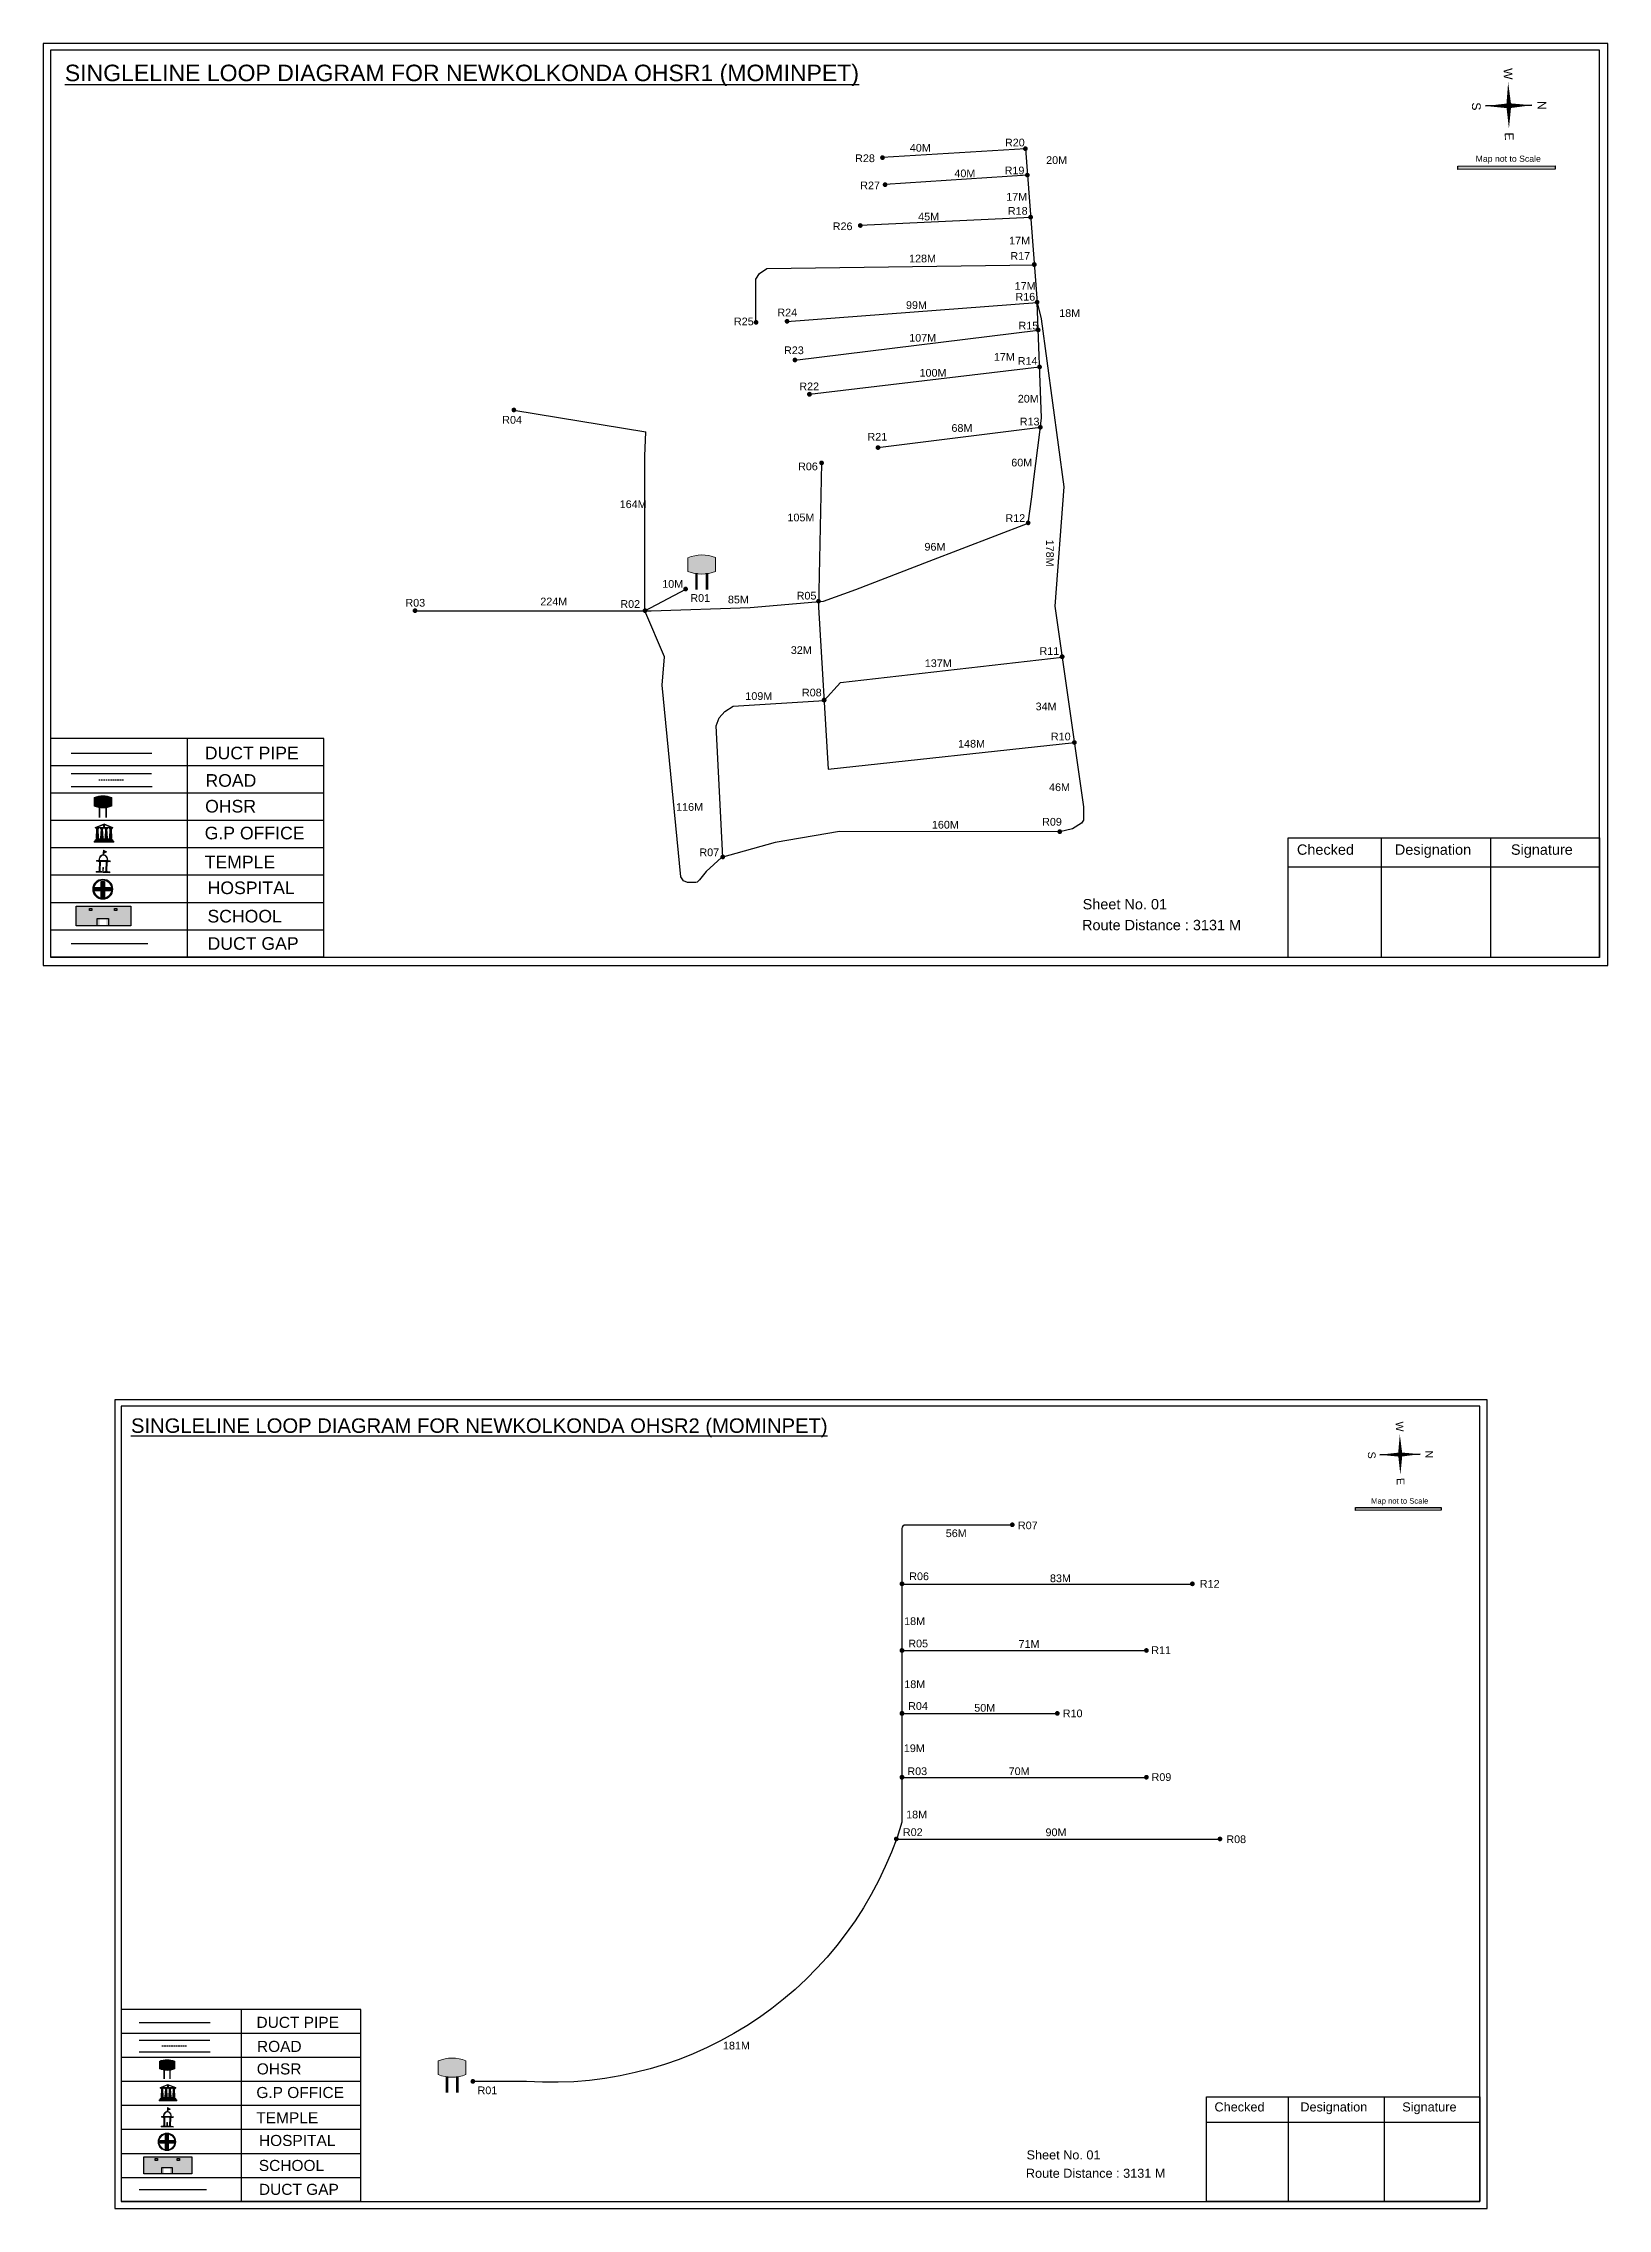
# Model space of a CAD drawing. Header units: inches. Extents: x 936 to 9757, y 449 to 1853.
# Drawn here: x 1974 to 2989, y 449 to 1853 of the extents above; entities that cross this region are included whole.
import ezdxf

# ---------------------------------------------------------------- set-up
doc = ezdxf.new("R2010")
doc.units = ezdxf.units.IN
doc.header["$MEASUREMENT"] = 0
doc.linetypes.add('DASHEDX2', pattern=[1.5, 1, -0.5])
for name, color, linetype in [('LANDMARK', 7, 'Continuous'), ('OHT', 7, 'Continuous'), ('pipe', 5, 'Continuous')]:
    doc.layers.add(name, color=color, linetype=linetype)
doc.styles.get("Standard").update_dxf_attribs({"font": 'arial.ttf'})

# ---------------------------------------------------------------- blocks, each defined once
blk = doc.blocks.new('OHT')
at = {"linetype": 'Continuous', "lineweight": 0, "true_color": 0x0ffffc}
blk.add_hatch(color=4, dxfattribs=at).paths.add_polyline_path([(0.012, 1), (0, 1, 0.101323), (-0.4, 0.916), (-0.4, 0.525, 0.194075), (0.399, 0.521), (0.399, 0.921, 0.097877)])
at = {"color": 4, "linetype": 'Continuous', "lineweight": 0, "true_color": 0x0ffffc, "flags": 128}
for points in [[(-0.4, 0.525), (-0.4, 0.916)], [(0.399, 0.521), (0.399, 0.921)]]:
    blk.add_lwpolyline(points, dxfattribs=at)
at = {"color": 4, "linetype": 'Continuous', "lineweight": 0, "true_color": 0x0ffffc, "const_width": 0.075, "flags": 128}
for points in [[(-0.15, 0), (-0.15, 0.475)], [(0.15, 0), (0.15, 0.473)]]:
    blk.add_lwpolyline(points, dxfattribs=at)
at = {"color": 4, "linetype": 'Continuous', "lineweight": 0, "true_color": 0x0ffffc}
for centre, radius, start, end in [((0.006, -0.019), 1.019, 67.31091, 113.47108), ((0.004, 1.513), 1.068, 247.76824, 291.70073)]:
    blk.add_arc(centre, radius, start, end, dxfattribs=at)
blk = doc.blocks.new('Government_Office')
at = {"linetype": 'Continuous', "lineweight": 0, "true_color": 0xff0000}
for points in [[(-0.5, 0.05), (0.5, 0.05), (0.5, 0), (-0.5, 0)], [(-0.45, 0.08), (-0.45, 0.12), (0.45, 0.12), (0.45, 0.08)], [(-0.4, 0.14), (-0.4, 0.18), (0.4, 0.18), (0.4, 0.14)]]:
    blk.add_hatch(color=1, dxfattribs=at).paths.add_polyline_path(points)
h = blk.add_hatch(color=1, dxfattribs=at)
h.paths.add_polyline_path([(0.44, 0.72), (0.45, 0.75), (0, 0.93), (-0.45, 0.75), (-0.44, 0.72)])
h.paths.add_polyline_path([(0.36, 0.75), (-0.36, 0.75), (0, 0.9)], flags=16)
h.paths.add_polyline_path([(0, 0.78, -1), (0, 0.87, -1)], flags=0)
h = blk.add_hatch(color=1, dxfattribs=at)
edge = h.paths.add_edge_path()
edge.add_line((-0.27, 0.2), (-0.3, 0.68))
edge.add_line((-0.3, 0.68), (-0.29, 0.68))
edge.add_arc((-0.28, 0.69), 0.0176, 225.304, 441.5659)
edge.add_line((-0.28, 0.7), (-0.39, 0.7))
edge.add_arc((-0.39, 0.69), 0.0176, 98.4341, 314.696)
edge.add_line((-0.38, 0.68), (-0.37, 0.68))
edge.add_line((-0.37, 0.68), (-0.4, 0.2))
edge.add_line((-0.4, 0.2), (-0.27, 0.2))
h = blk.add_hatch(color=1, dxfattribs=at)
edge = h.paths.add_edge_path()
edge.add_line((-0.05, 0.2), (-0.07, 0.68))
edge.add_line((-0.07, 0.68), (-0.07, 0.68))
edge.add_arc((-0.05, 0.69), 0.0176, 225.304, 441.5659)
edge.add_line((-0.05, 0.7), (-0.17, 0.7))
edge.add_arc((-0.17, 0.69), 0.0176, 98.4341, 314.696)
edge.add_line((-0.16, 0.68), (-0.15, 0.68))
edge.add_line((-0.15, 0.68), (-0.18, 0.2))
edge.add_line((-0.18, 0.2), (-0.05, 0.2))
h = blk.add_hatch(color=1, dxfattribs=at)
edge = h.paths.add_edge_path()
edge.add_arc((0, 0.83), 0.0467, 90, 270)
edge.add_arc((0, 0.83), 0.0467, 270, 450)
h = blk.add_hatch(color=1, dxfattribs=at)
edge = h.paths.add_edge_path()
edge.add_line((0.18, 0.2), (0.15, 0.68))
edge.add_line((0.15, 0.68), (0.16, 0.68))
edge.add_arc((0.17, 0.69), 0.0176, 225.304, 441.5659)
edge.add_line((0.17, 0.7), (0.05, 0.7))
edge.add_arc((0.05, 0.69), 0.0176, 98.4341, 314.696)
edge.add_line((0.07, 0.68), (0.07, 0.68))
edge.add_line((0.07, 0.68), (0.05, 0.2))
edge.add_line((0.05, 0.2), (0.18, 0.2))
h = blk.add_hatch(color=1, dxfattribs=at)
edge = h.paths.add_edge_path()
edge.add_line((0.4, 0.2), (0.37, 0.68))
edge.add_line((0.37, 0.68), (0.38, 0.68))
edge.add_arc((0.39, 0.69), 0.0176, 225.304, 441.5659)
edge.add_line((0.4, 0.7), (0.28, 0.7))
edge.add_arc((0.28, 0.69), 0.0176, 98.4341, 314.696)
edge.add_line((0.29, 0.68), (0.3, 0.68))
edge.add_line((0.3, 0.68), (0.27, 0.2))
edge.add_line((0.27, 0.2), (0.4, 0.2))
at = {"color": 1, "linetype": 'Continuous', "lineweight": 0, "true_color": 0xff0000, "flags": 128}
for points in [[(-0.5, 0.05), (0.5, 0.05), (0.5, 0), (-0.5, 0)], [(-0.45, 0.75), (-0.44, 0.72), (0.44, 0.72), (0.45, 0.75), (0, 0.93)], [(-0.45, 0.08), (-0.45, 0.12), (0.45, 0.12), (0.45, 0.08)], [(-0.4, 0.14), (-0.4, 0.18), (0.4, 0.18), (0.4, 0.14)], [(-0.36, 0.75), (0.36, 0.75), (0, 0.9)]]:
    blk.add_lwpolyline(points, close=True, dxfattribs=at)
for points in [[(-0.27, 0.2), (-0.3, 0.68), (-0.29, 0.68, 1.379694), (-0.28, 0.7), (-0.39, 0.7, 1.379694), (-0.38, 0.68), (-0.37, 0.68), (-0.4, 0.2)], [(-0.05, 0.2), (-0.07, 0.68), (-0.07, 0.68, 1.379694), (-0.05, 0.7), (-0.17, 0.7, 1.379694), (-0.16, 0.68), (-0.15, 0.68), (-0.18, 0.2)], [(0, 0.87, 1), (0, 0.78, 1)], [(0.18, 0.2), (0.15, 0.68), (0.16, 0.68, 1.379694), (0.17, 0.7), (0.05, 0.7, 1.379694), (0.07, 0.68), (0.07, 0.68), (0.05, 0.2)], [(0.4, 0.2), (0.37, 0.68), (0.38, 0.68, 1.379694), (0.4, 0.7), (0.28, 0.7, 1.379694), (0.29, 0.68), (0.3, 0.68), (0.27, 0.2)]]:
    blk.add_lwpolyline(points, format="xyb", close=True, dxfattribs=at)
blk = doc.blocks.new('Temple')
at = {"linetype": 'Continuous', "lineweight": 0, "true_color": 0xe66000}
blk.add_hatch(color=32, dxfattribs=at).paths.add_polyline_path([(-0.006, 1), (0.147, 0.931), (0, 0.85)])
at = {"linetype": 'Continuous', "lineweight": 0, "true_color": 0xff0000}
h = blk.add_hatch(color=1, dxfattribs=at)
edge = h.paths.add_edge_path()
edge.add_line((0.175, 0.49), (0.225, 0.49))
edge.add_line((0.225, 0.49), (0.225, 0.497))
edge.add_line((0.225, 0.497), (0.307, 0.497))
edge.add_line((0.307, 0.497), (0.307, 0.533))
edge.add_line((0.307, 0.533), (0.257, 0.533))
edge.add_line((0.257, 0.533), (0.257, 0.54))
edge.add_line((0.257, 0.54), (0.2, 0.54))
edge.add_spline(control_points=[(0.2, 0.54), (0.2, 0.589), (0.19, 0.638), (0.142, 0.743), (0.092, 0.79), (0.027, 0.805), (0.02, 0.806), (0.012, 0.806)], knot_values=[4.712389, 4.712389, 4.712389, 4.712389, 5.278166, 5.278166, 6.117402, 6.117402, 6.223801, 6.223801, 6.223801, 6.223801], degree=3, periodic=0)
edge.add_line((0.012, 0.806), (0.012, 0.79))
edge.add_line((0.012, 0.79), (-0.012, 0.79))
edge.add_line((-0.012, 0.79), (-0.012, 0.806))
edge.add_spline(control_points=[(-0.012, 0.806), (-0.055, 0.802), (-0.096, 0.781), (-0.171, 0.699), (-0.197, 0.628), (-0.2, 0.55), (-0.2, 0.545), (-0.2, 0.54)], knot_values=[6.343965, 6.343965, 6.343965, 6.343965, 6.956638, 6.956638, 7.795874, 7.795874, 7.853982, 7.853982, 7.853982, 7.853982], degree=3, periodic=0)
edge.add_line((-0.2, 0.54), (-0.257, 0.54))
edge.add_line((-0.257, 0.54), (-0.257, 0.533))
edge.add_line((-0.257, 0.533), (-0.307, 0.533))
edge.add_line((-0.307, 0.533), (-0.307, 0.497))
edge.add_line((-0.307, 0.497), (-0.225, 0.497))
edge.add_line((-0.225, 0.497), (-0.225, 0.49))
edge.add_line((-0.225, 0.49), (-0.175, 0.49))
edge.add_line((-0.175, 0.49), (-0.175, 0.07))
edge.add_arc((-0.205, 0.07), 0.03, -90, 0, ccw=False)
edge.add_line((-0.205, 0.04), (-0.257, 0.04))
edge.add_line((-0.257, 0.04), (-0.257, 0.033))
edge.add_line((-0.257, 0.033), (-0.307, 0.033))
edge.add_line((-0.307, 0.033), (-0.307, 0))
edge.add_line((-0.307, 0), (0.307, 0))
edge.add_line((0.307, 0), (0.307, 0.033))
edge.add_line((0.307, 0.033), (0.257, 0.033))
edge.add_line((0.257, 0.033), (0.257, 0.04))
edge.add_line((0.257, 0.04), (0.205, 0.04))
edge.add_arc((0.205, 0.07), 0.03, 180, 270, ccw=False)
edge.add_line((0.175, 0.07), (0.175, 0.49))
h.paths.add_polyline_path([(0.125, 0.07, -0.414214), (0.095, 0.04), (0.05, 0.04), (0.05, 0.033), (-0.05, 0.033), (-0.05, 0.04), (-0.095, 0.04, -0.414214), (-0.125, 0.07), (-0.125, 0.497), (0.125, 0.497)], flags=16)
edge = h.paths.add_edge_path(flags=16)
edge.add_ellipse((0, 0.54), major_axis=(0, 0.242), ratio=0.722808, start_angle=270, end_angle=450, ccw=False)
edge.add_line((0.175, 0.54), (-0.175, 0.54))
h.paths.add_polyline_path([(0.012, 0.23), (0.012, 0.07), (-0.012, 0.07), (-0.012, 0.23)], flags=0)
h = blk.add_hatch(color=1, dxfattribs=at)
edge = h.paths.add_edge_path()
edge.add_line((0.012, 0.857), (0, 0.85))
edge.add_line((0, 0.85), (-0.003, 0.925))
edge.add_line((-0.003, 0.925), (-0.012, 0.925))
edge.add_line((-0.012, 0.925), (-0.012, 0.806))
edge.add_spline(control_points=[(-0.012, 0.806), (-0.004, 0.807), (0.004, 0.807), (0.012, 0.806)], knot_values=[6.223801, 6.223801, 6.223801, 6.223801, 6.343965, 6.343965, 6.343965, 6.343965], degree=3, periodic=0)
edge.add_line((0.012, 0.806), (0.012, 0.857))
h = blk.add_hatch(color=1, dxfattribs=at)
edge = h.paths.add_edge_path()
edge.add_line((0.012, 0.79), (0.012, 0.806))
edge.add_spline(control_points=[(0.012, 0.806), (0.004, 0.807), (-0.004, 0.807), (-0.012, 0.806)], knot_values=[6.223801, 6.223801, 6.223801, 6.223801, 6.343965, 6.343965, 6.343965, 6.343965], degree=3, periodic=0)
edge.add_line((-0.012, 0.806), (-0.012, 0.79))
edge.add_line((-0.012, 0.79), (0.012, 0.79))
at = {"color": 32, "linetype": 'Continuous', "lineweight": 0, "true_color": 0xe66000, "flags": 128}
blk.add_lwpolyline([(-0.006, 1), (0.147, 0.931), (0, 0.85), (-0.006, 1)], dxfattribs=at)
at = {"color": 1, "linetype": 'Continuous', "lineweight": 0, "true_color": 0xff0000, "flags": 128}
blk.add_lwpolyline([(0.2, 0.54), (0.257, 0.54), (0.257, 0.533), (0.307, 0.533), (0.307, 0.497), (0.225, 0.497), (0.225, 0.49), (0.175, 0.49), (0.175, 0.07, 0.414214), (0.205, 0.04), (0.257, 0.04), (0.257, 0.033), (0.307, 0.033), (0.307, 0), (-0.307, 0), (-0.307, 0.033), (-0.257, 0.033), (-0.257, 0.04), (-0.205, 0.04, 0.414214), (-0.175, 0.07), (-0.175, 0.49), (-0.225, 0.49), (-0.225, 0.497), (-0.307, 0.497), (-0.307, 0.533), (-0.257, 0.533), (-0.257, 0.54), (-0.2, 0.54)], format="xyb", dxfattribs=at)
blk.add_lwpolyline([(-0.175, 0.54), (0.175, 0.54)], dxfattribs=at)
blk.add_lwpolyline([(0.125, 0.497), (0.125, 0.07, -0.414214), (0.095, 0.04), (0.05, 0.04), (0.05, 0.033), (-0.05, 0.033), (-0.05, 0.04), (-0.095, 0.04, -0.414214), (-0.125, 0.07), (-0.125, 0.497)], format="xyb", close=True, dxfattribs=at)
for points in [[(0.012, 0.925), (-0.012, 0.925), (-0.012, 0.79), (0.012, 0.79)], [(0.012, 0.23), (-0.012, 0.23), (-0.012, 0.07), (0.012, 0.07)]]:
    blk.add_lwpolyline(points, close=True, dxfattribs=at)
at = {"color": 1, "linetype": 'Continuous', "lineweight": 0, "true_color": 0xff0000}
blk.add_ellipse((0, 0.54), major_axis=(0, 0.242), ratio=0.722808, start_param=4.712389, end_param=7.853982, dxfattribs=at)
blk.add_open_spline([(0.2, 0.54), (0.2, 0.589), (0.19, 0.638), (0.142, 0.743), (0.092, 0.79), (-0.023, 0.816), (-0.085, 0.794), (-0.171, 0.699), (-0.197, 0.628), (-0.2, 0.55), (-0.2, 0.545), (-0.2, 0.54)], degree=3, knots=[4.712389, 4.712389, 4.712389, 4.712389, 5.278166, 5.278166, 6.117402, 6.117402, 6.956638, 6.956638, 7.795874, 7.795874, 7.853982, 7.853982, 7.853982, 7.853982], dxfattribs=at)
blk = doc.blocks.new('*U10')
at = {"color": 0, "linetype": 'DASHEDX2', "transparency": 16777216}
blk.add_line((-8.2, 0), (8, 0), dxfattribs=at)
blk = doc.blocks.new('Hospital')
at = {"linetype": 'Continuous', "lineweight": 0, "true_color": 0x000000}
h = blk.add_hatch(color=18, dxfattribs=at)
h.paths.add_polyline_path([(-0.5, 0, 1), (0.5, 0, 1)])
h.paths.add_polyline_path([(0.45, 0, -1), (-0.45, 0, -1)], flags=16)
at = {"linetype": 'Continuous', "true_color": 0xff0000}
blk.add_hatch(color=1, dxfattribs=at).paths.add_polyline_path([(-0.39, 0.08), (-0.08, 0.08), (-0.08, 0.39), (0.08, 0.39), (0.08, 0.08), (0.39, 0.08), (0.39, -0.08), (0.08, -0.08), (0.08, -0.39), (-0.08, -0.39), (-0.08, -0.08), (-0.39, -0.08)])
at = {"color": 1, "linetype": 'Continuous', "true_color": 0xff0000, "flags": 128}
blk.add_lwpolyline([(-0.39, 0.08), (-0.08, 0.08), (-0.08, 0.39), (0.08, 0.39), (0.08, 0.08), (0.39, 0.08), (0.39, -0.08), (0.08, -0.08), (0.08, -0.39), (-0.08, -0.39), (-0.08, -0.08), (-0.39, -0.08)], close=True, dxfattribs=at)
at = {"color": 18, "linetype": 'Continuous', "lineweight": 0, "true_color": 0x000000}
for radius in [0.5, 0.446]:
    blk.add_circle((0, 0), radius, dxfattribs=at)
blk = doc.blocks.new('*U12')
at = {"color": 0, "linetype": 'DASHEDX2', "transparency": 16777216}
blk.add_line((-8.2, 0), (8, 0), dxfattribs=at)

msp = doc.modelspace()

# ---------------------------------------------------------------- hatches: boundary and pattern name
at = {"ltscale": 0.5}
h = msp.add_hatch(color=5, dxfattribs=at)
h.dxf.hatch_style = 1
h.paths.add_polyline_path([(2612.8, 1784.2, 1), (2609.7, 1784.2, 1)])
h = msp.add_hatch(color=5, dxfattribs=at)
h.dxf.hatch_style = 1
h.paths.add_polyline_path([(2520.1, 1778.4, 1), (2517, 1778.4, 1)])
at = {"true_color": 0x0093dd}
h = msp.add_hatch(color=142, dxfattribs=at)
h.dxf.hatch_style = 1
h.paths.add_polyline_path([(2891.7, 1772.9), (2891.7, 1770.8), (2954.9, 1770.9), (2954.9, 1773)])
at = {"ltscale": 0.5}
h = msp.add_hatch(color=5, dxfattribs=at)
h.dxf.hatch_style = 1
h.paths.add_polyline_path([(2521.8, 1760.9, 1), (2518.7, 1760.9, 1)])
h = msp.add_hatch(color=5, dxfattribs=at)
h.dxf.hatch_style = 1
h.paths.add_polyline_path([(2614.1, 1767.1, 1), (2611, 1767.1, 1)])
h = msp.add_hatch(color=5, dxfattribs=at)
h.dxf.hatch_style = 1
h.paths.add_polyline_path([(2616.2, 1739.8, 1), (2613.1, 1739.8, 1)])
h = msp.add_hatch(color=5, dxfattribs=at)
h.dxf.hatch_style = 1
h.paths.add_polyline_path([(2505.7, 1734.4, 1), (2502.6, 1734.4, 1)])
h = msp.add_hatch(color=5, dxfattribs=at)
h.dxf.hatch_style = 1
h.paths.add_polyline_path([(2618.6, 1709.1, 1), (2615.4, 1709.1, 1)])
h = msp.add_hatch(color=5, dxfattribs=at)
h.dxf.hatch_style = 1
h.paths.add_polyline_path([(2620.4, 1684.7, 1), (2617.3, 1684.7, 1)])
h = msp.add_hatch(color=5, dxfattribs=at)
h.dxf.hatch_style = 1
h.paths.add_polyline_path([(2438.1, 1671.6, 1), (2435, 1671.6, 1)])
h = msp.add_hatch(color=5, dxfattribs=at)
h.dxf.hatch_style = 1
h.paths.add_polyline_path([(2458.2, 1672.3, 1), (2455.1, 1672.3, 1)])
h = msp.add_hatch(color=5, dxfattribs=at)
h.dxf.hatch_style = 1
h.paths.add_polyline_path([(2621.1, 1666.7, 1), (2618, 1666.7, 1)])
h = msp.add_hatch(color=5, dxfattribs=at)
h.dxf.hatch_style = 1
h.paths.add_polyline_path([(2463.3, 1647.2, 1), (2460.2, 1647.2, 1)])
h = msp.add_hatch(color=5, dxfattribs=at)
h.dxf.hatch_style = 1
h.paths.add_polyline_path([(2622, 1642.7, 1), (2618.9, 1642.7, 1)])
h = msp.add_hatch(color=5, dxfattribs=at)
h.dxf.hatch_style = 1
h.paths.add_polyline_path([(2281, 1614.8, 1), (2277.9, 1614.8, 1)])
h = msp.add_hatch(color=5, dxfattribs=at)
h.dxf.hatch_style = 1
h.paths.add_polyline_path([(2472.8, 1625, 1), (2469.6, 1625, 1)])
h = msp.add_hatch(color=5, dxfattribs=at)
h.dxf.hatch_style = 1
h.paths.add_polyline_path([(2622.5, 1603.6, 1), (2619.4, 1603.6, 1)])
h = msp.add_hatch(color=5, dxfattribs=at)
h.dxf.hatch_style = 1
h.paths.add_polyline_path([(2517.2, 1590.4, 1), (2514.1, 1590.4, 1)])
h = msp.add_hatch(color=5, dxfattribs=at)
h.dxf.hatch_style = 1
h.paths.add_polyline_path([(2480.6, 1580.5, 1), (2477.5, 1580.5, 1)])
h = msp.add_hatch(color=5, dxfattribs=at)
h.dxf.hatch_style = 1
h.paths.add_polyline_path([(2614.6, 1541.6, 1), (2611.5, 1541.6, 1)])
h = msp.add_hatch(color=5, dxfattribs=at)
h.dxf.hatch_style = 1
h.paths.add_polyline_path([(2392.4, 1498.7, 1), (2389.3, 1498.7, 1)])
h = msp.add_hatch(color=5, dxfattribs=at)
h.dxf.hatch_style = 1
h.paths.add_polyline_path([(2478.6, 1490.8, 1), (2475.5, 1490.8, 1)])
h = msp.add_hatch(color=5, dxfattribs=at)
h.dxf.hatch_style = 1
h.paths.add_polyline_path([(2216.9, 1484.7, 1), (2213.8, 1484.7, 1)])
h = msp.add_hatch(color=5, dxfattribs=at)
h.dxf.hatch_style = 1
h.paths.add_polyline_path([(2366.1, 1484.7, 1), (2363, 1484.7, 1)])
h = msp.add_hatch(color=5, dxfattribs=at)
h.dxf.hatch_style = 1
h.paths.add_polyline_path([(2636.7, 1454.8, 1), (2633.5, 1454.8, 1)])
h = msp.add_hatch(color=5, dxfattribs=at)
h.dxf.hatch_style = 1
h.paths.add_polyline_path([(2482.3, 1426.7, 1), (2479.1, 1426.7, 1)])
h = msp.add_hatch(color=5, dxfattribs=at)
h.dxf.hatch_style = 1
h.paths.add_polyline_path([(2644.6, 1399.2, 1), (2641.5, 1399.2, 1)])
h = msp.add_hatch(color=5, dxfattribs=at)
h.dxf.hatch_style = 1
h.paths.add_polyline_path([(2635.1, 1341.4, 1), (2632, 1341.4, 1)])
h = msp.add_hatch(color=5, dxfattribs=at)
h.dxf.hatch_style = 1
h.paths.add_polyline_path([(2416.5, 1325, 1), (2413.4, 1325, 1)])
at = {"true_color": 0xc8c92d}
h = msp.add_hatch(color=52, dxfattribs=at)
h.dxf.hatch_style = 1
h.paths.add_polyline_path([(2002.7, 1293), (1995.6, 1293), (1995.6, 1280.4), (2002.7, 1280.4)])
h.paths.add_polyline_path([(2031, 1293), (2024, 1293), (2024, 1280.4), (2031, 1280.4)])
at = {"true_color": 0x293189}
h = msp.add_hatch(color=177, dxfattribs=at)
h.dxf.hatch_style = 1
h.paths.add_polyline_path([(2024, 1293), (2002.7, 1293), (2002.7, 1280.4), (2010.7, 1280.4), (2010.7, 1284.5), (2015.1, 1284.5), (2015.1, 1280.4), (2024, 1280.4)])
h.paths.add_polyline_path([(2005.7, 1290.2), (2004.1, 1290.2), (2004.1, 1291.6), (2005.7, 1291.6)], flags=16)
h.paths.add_polyline_path([(2020.4, 1290.2), (2020.4, 1291.6), (2022, 1291.6), (2022, 1290.2)], flags=16)
at = {"true_color": 0x0093dd}
h = msp.add_hatch(color=142, dxfattribs=at)
h.dxf.hatch_style = 1
h.paths.add_polyline_path([(2825.4, 903.2), (2825.4, 901.3), (2880.9, 901.5), (2880.9, 903.3)])
at = {"ltscale": 0.5}
h = msp.add_hatch(color=5, dxfattribs=at)
h.dxf.hatch_style = 1
h.paths.add_polyline_path([(2604.3, 892, 1), (2601.2, 892, 1)])
h = msp.add_hatch(color=5, dxfattribs=at)
h.dxf.hatch_style = 1
h.paths.add_polyline_path([(2532.8, 853.7, 1), (2529.6, 853.7, 1)])
h = msp.add_hatch(color=5, dxfattribs=at)
h.dxf.hatch_style = 1
h.paths.add_polyline_path([(2721.1, 853.7, 1), (2718, 853.7, 1)])
h = msp.add_hatch(color=5, dxfattribs=at)
h.dxf.hatch_style = 1
h.paths.add_polyline_path([(2532.8, 810.5, 1), (2529.6, 810.5, 1)])
h = msp.add_hatch(color=5, dxfattribs=at)
h.dxf.hatch_style = 1
h.paths.add_polyline_path([(2691.3, 810.5, 1), (2688.2, 810.5, 1)])
h = msp.add_hatch(color=5, dxfattribs=at)
h.dxf.hatch_style = 1
h.paths.add_polyline_path([(2532.8, 769.7, 1), (2529.6, 769.7, 1)])
h = msp.add_hatch(color=5, dxfattribs=at)
h.dxf.hatch_style = 1
h.paths.add_polyline_path([(2633.5, 769.7, 1), (2630.4, 769.7, 1)])
h = msp.add_hatch(color=5, dxfattribs=at)
h.dxf.hatch_style = 1
h.paths.add_polyline_path([(2532.8, 728.3, 1), (2529.6, 728.3, 1)])
h = msp.add_hatch(color=5, dxfattribs=at)
h.dxf.hatch_style = 1
h.paths.add_polyline_path([(2691.3, 728.3, 1), (2688.2, 728.3, 1)])
h = msp.add_hatch(color=5, dxfattribs=at)
h.dxf.hatch_style = 1
h.paths.add_polyline_path([(2529.1, 688.3, 1), (2526, 688.3, 1)])
h = msp.add_hatch(color=5, dxfattribs=at)
h.dxf.hatch_style = 1
h.paths.add_polyline_path([(2739, 688.3, 1), (2735.9, 688.3, 1)])
h = msp.add_hatch(color=5, dxfattribs=at)
h.dxf.hatch_style = 1
h.paths.add_polyline_path([(2254.4, 531.1, 1), (2251.3, 531.1, 1)])
at = {"true_color": 0xc8c92d}
h = msp.add_hatch(color=52, dxfattribs=at)
h.dxf.hatch_style = 1
h.paths.add_polyline_path([(2045.5, 482.2), (2039.4, 482.2), (2039.4, 471.2), (2045.5, 471.2)])
h.paths.add_polyline_path([(2070.4, 482.2), (2064.2, 482.2), (2064.2, 471.2), (2070.4, 471.2)])
at = {"true_color": 0x293189}
h = msp.add_hatch(color=177, dxfattribs=at)
h.dxf.hatch_style = 1
h.paths.add_polyline_path([(2064.2, 482.2), (2045.5, 482.2), (2045.5, 471.2), (2052.6, 471.2), (2052.6, 474.8), (2056.4, 474.8), (2056.4, 471.2), (2064.2, 471.2)])
h.paths.add_polyline_path([(2048.2, 479.8), (2046.8, 479.8), (2046.8, 481), (2048.2, 481)], flags=16)
h.paths.add_polyline_path([(2061.1, 479.8), (2061.1, 481), (2062.5, 481), (2062.5, 479.8)], flags=16)

# ---------------------------------------------------------------- linework, layer by layer
for p, q in [((2909.7, 1811.9), (2939.7, 1812.4)), ((2939.7, 1812.4), (2909.7, 1811.9)), ((2909.7, 1811.9), (2939.7, 1812.4)), ((2924.6, 1812.2), (2909.7, 1811.9)), ((1978.9, 1401.8), (1978.9, 1261.3)), ((2067.6, 1401.8), (2067.6, 1260)), ((2156.2, 1384.1), (1978.9, 1384.1)), ((1992.2, 1379.2), (2044.5, 1379.2)), ((2156.2, 1366.3), (1978.9, 1366.3)), ((1992.2, 1370.6), (2044.8, 1370.6)), ((2156.2, 1348.6), (1978.9, 1348.6)), ((2156.2, 1330.9), (1978.9, 1330.9)), ((2156.2, 1313.2), (1978.9, 1313.2)), ((1978.9, 1295.4), (2156.2, 1295.4)), ((1978.9, 1277.7), (2156.2, 1277.7)), ((1978.9, 1261.3), (1978.9, 1260)), ((1978.9, 1261.1), (1978.9, 1260)), ((2156.2, 1260), (1978.9, 1260)), ((2841.1, 937.4), (2867.4, 937.8)), ((2867.4, 937.8), (2841.1, 937.4)), ((2841.1, 937.4), (2867.4, 937.8)), ((2854.3, 937.6), (2841.1, 937.4)), ((2024.7, 577.7), (2024.7, 454.5)), ((2102.5, 577.7), (2102.5, 453.3)), ((2180.2, 562.1), (2024.7, 562.1)), ((2036.4, 557.8), (2082.2, 557.8)), ((2036.4, 550.3), (2082.5, 550.3)), ((2180.2, 546.6), (2024.7, 546.6)), ((2180.2, 531), (2024.7, 531)), ((2180.2, 515.5), (2024.7, 515.5)), ((2180.2, 499.9), (2024.7, 499.9)), ((2024.7, 484.4), (2180.2, 484.4)), ((2024.7, 468.8), (2180.2, 468.8)), ((2024.7, 454.5), (2024.7, 453.3)), ((2024.7, 454.2), (2024.7, 453.3)), ((2180.2, 453.3), (2024.7, 453.3))]:
    msp.add_line(p, q)
at = {"color": 1}
for p, q in [((2939.7, 1812.4), (2924.7, 1812.2)), ((2867.4, 937.8), (2854.3, 937.6))]:
    msp.add_line(p, q, dxfattribs=at)
at = {"color": 242, "true_color": 0xcd2027}
for p, q in [((2842, 1337.3), (2842, 1259.9)), ((2912.9, 1337.3), (2912.9, 1259.9)), ((2781.6, 1318.6), (2983.6, 1318.6)), ((2781.8, 521.1), (2781.8, 453.2)), ((2844, 521.1), (2844, 453.2)), ((2728.8, 504.7), (2906, 504.7))]:
    msp.add_line(p, q, dxfattribs=at)
for points in [[(1974.2, 1852.5), (1974.2, 1254.6), (2989, 1254.6), (2989, 1852.5)], [(1978.9, 1848), (1978.9, 1260), (2983.6, 1260), (2983.6, 1848)], [(2031.1, 1293), (2031.1, 1280.4), (1995.6, 1280.4), (1995.6, 1293)], [(2005.7, 1291.6), (2005.7, 1290.2), (2004.1, 1290.2), (2004.1, 1291.6)], [(2020.4, 1290.2), (2020.4, 1291.6), (2022, 1291.6), (2022, 1290.2)], [(2020.6, 973.1), (2020.6, 448.6), (2910.7, 448.6), (2910.7, 973.1)], [(2024.7, 969), (2024.7, 453.3), (2906, 453.3), (2906, 969)], [(2070.5, 482.2), (2070.5, 471.2), (2039.4, 471.2), (2039.4, 482.2)], [(2048.2, 481), (2048.2, 479.8), (2046.8, 479.8), (2046.8, 481)], [(2061.1, 479.8), (2061.1, 481), (2062.5, 481), (2062.5, 479.8)]]:
    msp.add_lwpolyline(points, close=True)
at = {"color": 142, "true_color": 0x0093dd}
for points in [[(2954.9, 1770.9), (2891.7, 1770.8), (2891.7, 1772.9), (2954.9, 1773), (2954.9, 1770.9)], [(2880.9, 901.5), (2825.4, 901.3), (2825.4, 903.2), (2880.9, 903.3), (2880.9, 901.5)]]:
    msp.add_lwpolyline(points, dxfattribs=at)
for points in [[(2156.2, 1260), (2156.2, 1401.8), (1978.9, 1401.8)], [(2009.1, 1280.4), (2009.1, 1285), (2016.6, 1285), (2016.6, 1280.4)], [(2180.2, 453.3), (2180.2, 577.7), (2024.7, 577.7)], [(2051.2, 471.2), (2051.2, 475.3), (2057.7, 475.3), (2057.7, 471.2)]]:
    msp.add_lwpolyline(points)
at = {"color": 242, "true_color": 0xcd2027}
for points in [[(2983.6, 1259.9), (2781.6, 1259.9), (2781.6, 1337.3), (2983.6, 1337.3)], [(2906, 453.2), (2728.8, 453.2), (2728.8, 521.1), (2906, 521.1)]]:
    msp.add_lwpolyline(points, close=True, dxfattribs=at)
for points in [[(2923.2, 1812.1), (2926.4, 1812.2), (2924.4, 1827.2)], [(2923.2, 1812.1), (2926.4, 1812.2), (2924.4, 1827.2)], [(2924.6, 1813.6), (2924.7, 1810.4), (2909.7, 1811.9)], [(2924.6, 1813.6), (2924.7, 1810.4), (2909.7, 1811.9)], [(2923.2, 1812.1), (2926.4, 1812.2), (2924.9, 1797.2)], [(2923.2, 1812.1), (2926.4, 1812.2), (2924.9, 1797.2)], [(2853, 937.6), (2855.8, 937.6), (2854.1, 950.7)], [(2853, 937.6), (2855.8, 937.6), (2854.1, 950.7)], [(2854.3, 938.9), (2854.3, 936.1), (2841.1, 937.4)], [(2854.3, 938.9), (2854.3, 936.1), (2841.1, 937.4)], [(2853, 937.6), (2855.8, 937.6), (2854.5, 924.4)], [(2853, 937.6), (2855.8, 937.6), (2854.5, 924.4)]]:
    msp.add_solid(points)
at = {"color": 1}
for points in [[(2924.6, 1813.7), (2924.7, 1810.4), (2939.7, 1812.4)], [(2924.6, 1813.7), (2924.7, 1810.4), (2939.7, 1812.4)], [(2854.3, 938.9), (2854.3, 936.1), (2867.4, 937.8)], [(2854.3, 938.9), (2854.3, 936.1), (2867.4, 937.8)]]:
    msp.add_solid(points, dxfattribs=at)
at = {"layer": 'OHT', "color": 5}
for p, q in [((1992.4, 1392.2), (2044.7, 1392.2)), ((2036.5, 569.2), (2082.4, 569.2))]:
    msp.add_line(p, q, dxfattribs=at)
at = {"layer": 'OHT', "color": 1}
for p, q in [((1992.4, 1268.8), (2042.1, 1268.8)), ((2036.5, 461), (2080.1, 461))]:
    msp.add_line(p, q, dxfattribs=at)
at = {"layer": 'pipe'}
for points in [[(2611.3, 1784.1), (2618.9, 1684.5), (2621.4, 1673.8), (2636.2, 1564.9), (2630.4, 1487.5), (2649, 1357.5), (2649, 1348.9), (2647.6, 1346.8), (2641.9, 1343.2), (2633.5, 1341.2), (2490.6, 1341.5)], [(2611.3, 1784.1), (2518.5, 1778.4)], [(2612.6, 1767), (2520.2, 1760.9)], [(2614.7, 1739.7), (2504.1, 1734.4)], [(2436.5, 1671.5), (2436.5, 1699.6), (2438.7, 1703.3), (2443.6, 1706.5), (2617, 1709)], [(2456.6, 1672.1), (2618.9, 1684.5)], [(2613, 1541.4), (2615.4, 1558.5), (2616.8, 1569.9), (2620.6, 1600.4), (2621.7, 1609.6), (2618.9, 1684.5)], [(2461.7, 1647), (2619.6, 1666.5)], [(2620.5, 1642.6), (2471.2, 1624.9)], [(2279.4, 1614.7), (2365.1, 1600.7)], [(2364.5, 1484.5), (2364.5, 1584.8), (2365.1, 1600.7)], [(2621, 1603.5), (2515.6, 1590.3)], [(2479.1, 1580.3), (2477, 1486.9), (2483.4, 1382)], [(2215.4, 1484.5), (2368.5, 1484.5), (2432.8, 1486.7), (2480.2, 1490.9), (2501.3, 1498.3), (2548.9, 1516.7), (2613, 1541.4)], [(2364.5, 1484.5), (2390.9, 1498.6)], [(2490.6, 1341.5), (2448.9, 1334.3), (2414.1, 1324.7), (2404.2, 1315.5), (2399.9, 1310.2), (2398.3, 1308.7), (2397.5, 1308.5), (2392.1, 1308.5), (2389.4, 1309.4), (2387.7, 1312.1), (2375.6, 1436.4), (2377.1, 1454.8), (2364.5, 1484.5)], [(2480.7, 1426.5), (2480.7, 1426.5), (2491.3, 1438.1), (2635.1, 1454.6)], [(2414.9, 1324.9), (2410.6, 1409.9), (2412.7, 1415.2), (2416.3, 1419.3), (2421.8, 1422.7), (2480.7, 1426.5)], [(2483.4, 1382), (2643.1, 1399.1)], [(2531.2, 853.5), (2719.5, 853.5)], [(2531.2, 810.4), (2689.8, 810.4)], [(2531.2, 769.6), (2631.9, 769.6)], [(2531.2, 728.2), (2689.8, 728.2)], [(2527.6, 688.1), (2737.5, 688.1)], [(2287.7, 531), (2252.8, 531)]]:
    msp.add_lwpolyline(points, dxfattribs=at)
msp.add_lwpolyline([(2602.8, 891.8), (2533.5, 891.8, 0.444719), (2531.2, 889.5), (2531.2, 884.1), (2531.2, 699.1, -0.348717), (2287.7, 531)], format="xyb", dxfattribs=at)

# ---------------------------------------------------------------- block references
at = {"linetype": 'DASHEDX2'}
for name, p in [('*U10', (2018.4, 1374.9)), ('*U12', (2059.4, 554.1))]:
    msp.add_blockref(name, p, dxfattribs=at)
at = {"layer": 'LANDMARK'}
for name, p, xscale, yscale, zscale in [('Government_Office', (2013.6, 1334.5), 12.90610841501734, 12.90610841501734, 12.90610841501734), ('Hospital', (2012.8, 1304.1), 13.01620096447313, 13.01620096447313, 13.01620096447313), ('Government_Office', (2055.1, 518.6), 11.32114773247135, 11.32114773247135, 11.32114773247135), ('Hospital', (2054.4, 491.9), 11.41772014427468, 11.41772014427468, 11.41772014427468)]:
    msp.add_blockref(name, p, dxfattribs=dict(at, xscale=xscale, yscale=yscale, zscale=zscale))
at = {"layer": 'LANDMARK', "rotation": 358.3713438591284}
for p, xscale, yscale, zscale in [((2012.9, 1314.9), 14.39195890731427, 14.39195890731427, 14.39195890731427), ((2054.5, 501.5), 12.62452535729322, 12.62452535729322, 12.62452535729322)]:
    msp.add_blockref('Temple', p, dxfattribs=dict(at, xscale=xscale, yscale=yscale, zscale=zscale))
at = {"layer": 'OHT'}
for p, xscale, yscale, zscale in [((2401.3, 1498.4), 22.41341502807723, 22.41341502807723, 22.41341502807723), ((2012.9, 1350.5), 14.19516285111558, 14.19516285111558, 14.19516285111558), ((2054.5, 532.7), 12.45189723782068, 12.45189723782068, 12.45189723782068), ((2239.4, 523.8), 22.41341502807723, 22.41341502807723, 22.41341502807723)]:
    msp.add_blockref('OHT', p, dxfattribs=dict(at, xscale=xscale, yscale=yscale, zscale=zscale))

# ---------------------------------------------------------------- texts
at = {"color": 242, "true_color": 0xcd2027}
for s, height, p in [('%%USINGLELINE LOOP DIAGRAM FOR NEWKOLKONDA OHSR1 (MOMINPET)', 10.688, (1988.2, 1828)), ('%%USINGLELINE LOOP DIAGRAM FOR NEWKOLKONDA OHSR2 (MOMINPET)', 9.375, (2031.1, 951.6))]:
    msp.add_text(s, height=height, dxfattribs=at).set_placement(p)
for s, height, rotation, p in [('W', 5.65, 271.0063, (2921.5, 1836.4)), ('S', 5.65, 271.0063, (2900.9, 1814.2)), ('N', 5.65, 271.0063, (2943.4, 1815.1)), ('E', 5.65, 271.0063, (2922.2, 1794.7)), ('178M', 5, 270, (2624.7, 1530.7)), ('W', 4.95, 271.0063, (2851.5, 958.9)), ('S', 4.95, 271.0063, (2833.4, 939.4)), ('N', 4.95, 271.0063, (2870.7, 940.1)), ('E', 4.95, 271.0063, (2852.1, 922.3))]:
    msp.add_text(s, height=height, rotation=rotation).set_placement(p)
for s, height, p in [('40M', 5, (2536.3, 1782.3)), ('R20', 5, (2598, 1785.7)), ('R28', 5, (2500.8, 1775.5)), ('40M', 5, (2565.2, 1765.7)), ('R19', 5, (2597.8, 1767.6)), ('20M', 5, (2624.7, 1774.3)), ('Map not to Scale', 4.038, (2903.3, 1775.7)), ('R27', 5, (2504.1, 1757.9)), ('17M', 5, (2598.8, 1750.5)), ('45M', 5, (2541.7, 1737.7)), ('R18', 5, (2599.9, 1741.4)), ('R26', 5, (2486.3, 1731.4)), ('17M', 5, (2600.7, 1722.1)), ('128M', 5, (2535.8, 1710.5)), ('R17', 5, (2601.5, 1712.2)), ('99M', 5, (2533.8, 1680.3)), ('17M', 5, (2604.3, 1692.7)), ('R16', 5, (2604.8, 1685.7)), ('R25', 5, (2422.2, 1669.7)), ('R24', 5, (2450.4, 1675.5)), ('R15', 5, (2606.8, 1667)), ('18M', 5, (2633.2, 1675.1)), ('107M', 5, (2535.9, 1659.1)), ('R23', 5, (2454.7, 1651)), ('17M', 5, (2590.8, 1646.7)), ('R14', 5, (2606.3, 1644.1)), ('R22', 5, (2464.6, 1627.6)), ('100M', 5, (2542.6, 1636.4)), ('20M', 5, (2606.3, 1619.6)), ('R04', 5, (2271.9, 1605.9)), ('68M', 5, (2563.3, 1600.6)), ('R13', 5, (2607.6, 1604.8)), ('R21', 5, (2508.8, 1594.9)), ('R06', 5, (2463.8, 1575.7)), ('60M', 5, (2602.1, 1578.2)), ('164M', 5, (2348.1, 1551.2)), ('105M', 5, (2456.9, 1542.6)), ('R12', 5, (2598.3, 1542.2)), ('96M', 5, (2545.8, 1523.6)), ('10M', 5, (2375.7, 1499.5)), ('R03', 5, (2209.1, 1487.3)), ('224M', 5, (2296.6, 1488.1)), ('R02', 5, (2348.5, 1486.5)), ('R01', 5, (2393.9, 1490.4)), ('85M', 5, (2418.3, 1489.4)), ('R05', 5, (2462.9, 1491.9)), ('32M', 5, (2459.1, 1456.6)), ('R11', 5, (2620.4, 1456)), ('137M', 5, (2546, 1448.1)), ('R08', 5, (2466.3, 1429.1)), ('109M', 5, (2429.6, 1426.8)), ('34M', 5, (2617.9, 1420.1)), ('R10', 5, (2627.8, 1400.6)), ('DUCT PIPE', 8.18, (2079, 1388.3)), ('148M', 5, (2567.6, 1395.9)), ('ROAD ', 8.18, (2079.4, 1370.5)), ('OHSR', 8.18, (2079.2, 1353.8)), ('46M', 5, (2626.6, 1367.7)), ('116M', 5, (2384.7, 1354.9)), ('160M', 5, (2550.6, 1343.4)), ('R09', 5, (2622.1, 1345.3)), ('G.P OFFICE', 8.18, (2078.9, 1336.4)), ('TEMPLE', 8.18, (2078.9, 1317.6)), ('R07', 5, (2399.8, 1325.5)), ('Checked', 6.71, (2787.4, 1326.4)), ('Designation', 6.71, (2850.9, 1326.4)), ('Signature', 6.71, (2926.2, 1326.4)), ('HOSPITAL', 8.18, (2080.8, 1300.9)), ('Sheet No. 01', 6.71, (2648.4, 1291)), ('SCHOOL', 8.18, (2080.7, 1282.5)), ('Route Distance : 3131 M', 6.71, (2648, 1277.5)), ('DUCT GAP', 8.18, (2080.8, 1264.8)), ('Map not to Scale', 3.542, (2835.5, 905.7)), ('56M', 5, (2559.6, 884)), ('R07', 5, (2606.4, 889.1)), ('R06', 5, (2535.9, 856.1)), ('83M', 5, (2627.2, 854.8)), ('R12', 5, (2724.4, 851.2)), ('18M', 5, (2532.6, 827)), ('R05', 5, (2535.3, 812.5)), ('71M', 5, (2606.8, 812.2)), ('R11', 5, (2692.9, 808.2)), ('18M', 5, (2532.7, 786.1)), ('R04', 5, (2535.2, 772)), ('50M', 5, (2578.1, 770.8)), ('R10', 5, (2635.5, 767.2)), ('19M', 5, (2532.4, 744.6)), ('R03', 5, (2534.7, 729.7)), ('70M', 5, (2600.4, 729.7)), ('R09', 5, (2693.1, 725.9)), ('18M', 5, (2533.9, 701.6)), ('R02', 5, (2531.8, 690.2)), ('90M', 5, (2624.3, 690.1)), ('R08', 5, (2741.6, 685.6)), ('DUCT PIPE', 7.18, (2112.5, 565.8)), ('ROAD ', 7.18, (2112.8, 550.2)), ('181M', 5, (2415.1, 551.8)), ('OHSR', 7.18, (2112.7, 535.6)), ('G.P OFFICE', 7.18, (2112.4, 520.3)), ('R01', 5, (2255.9, 522.8)), ('TEMPLE', 7.18, (2112.4, 503.9)), ('Checked', 5.89, (2733.9, 511.6)), ('Designation', 5.886, (2789.6, 511.6)), ('Signature', 5.89, (2855.7, 511.6)), ('HOSPITAL', 7.18, (2114.1, 489.2)), ('SCHOOL', 7.18, (2114, 473)), ('Sheet No. 01', 5.886, (2612, 480.5)), ('DUCT GAP', 7.18, (2114.1, 457.5)), ('Route Distance : 3131 M', 5.886, (2611.6, 468.6))]:
    msp.add_text(s, height=height).set_placement(p)

doc.saveas('drawing.dxf')
